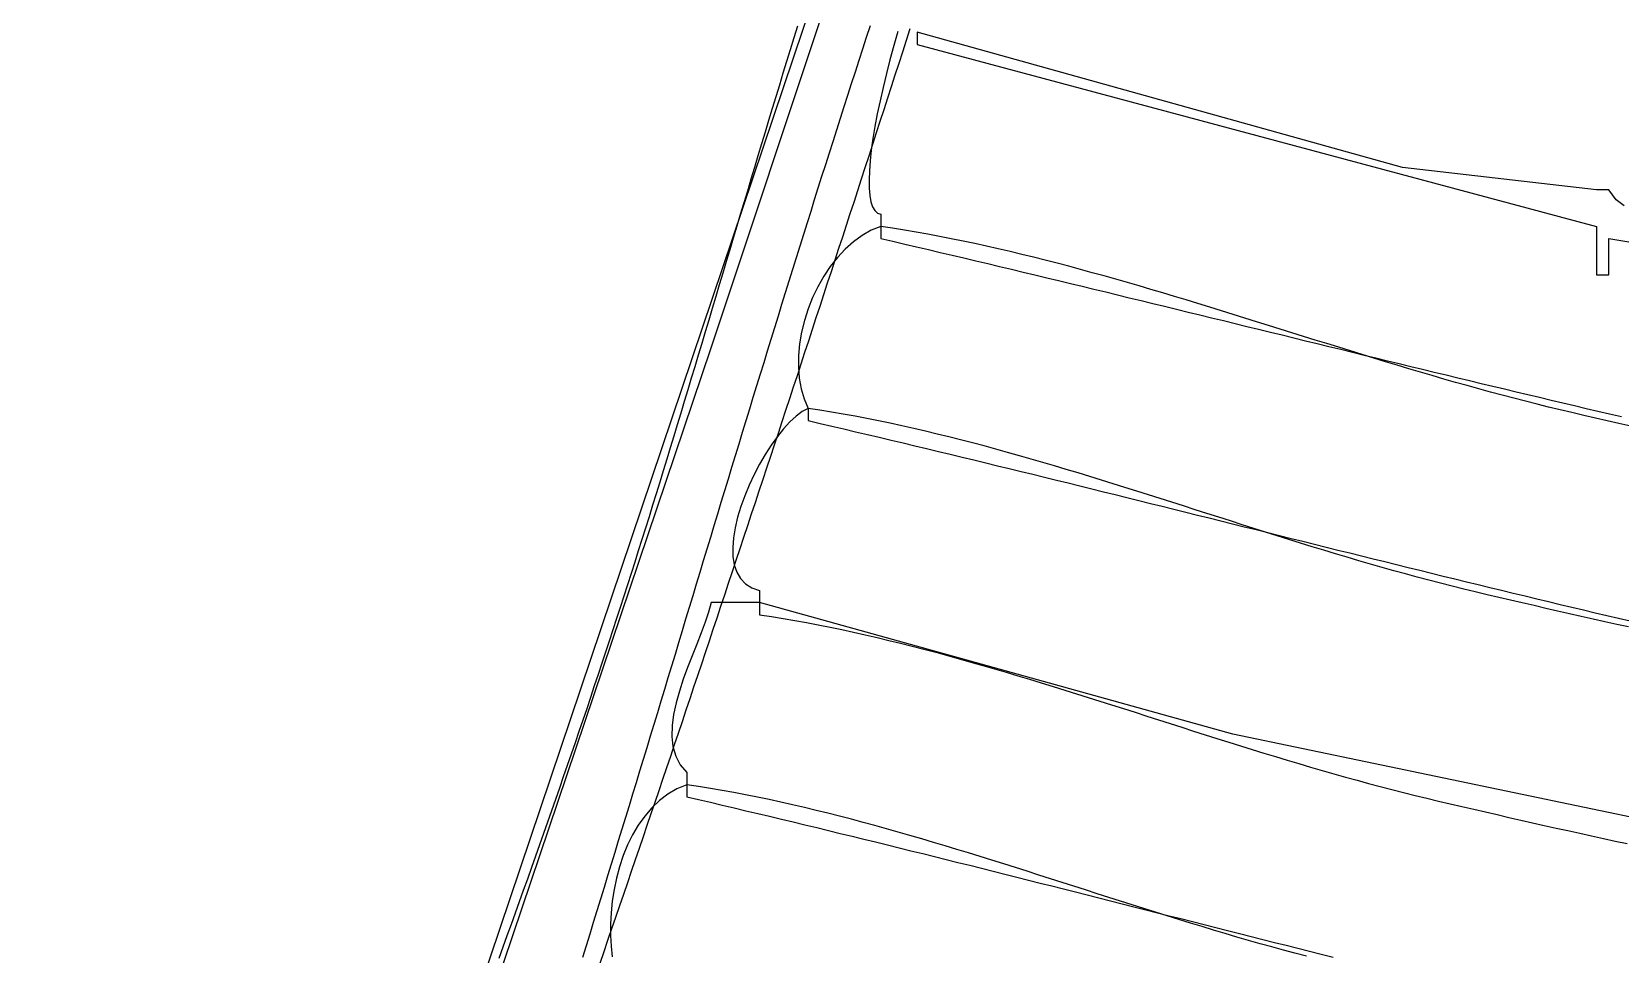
# Model space of a CAD drawing. Header units: metres. Extents: x 37 to 1169, y 29 to 746.
# Drawn here: x 369 to 499.9, y 271 to 347 of the extents above; entities that cross this region are included whole.
import ezdxf

# ---------------------------------------------------------------- set-up
doc = ezdxf.new("R2010")
doc.units = ezdxf.units.M

msp = doc.modelspace()

# ---------------------------------------------------------------- linework, layer by layer
for p, q in [((448, 393), (392, 227)), ((425, 321), (449, 393)), ((432.1246, 347.4968), (431.824, 346.5272)), ((438.1077, 347.5198), (437.7962, 346.5672)), ((440.4079, 347.0719), (440.0681, 345.9021)), ((441.1119, 346.346), (441.4202, 347.2987)), ((431.824, 346.5272), (431.5244, 345.5573)), ((437.7962, 346.5672), (437.4854, 345.6143)), ((440.0681, 345.9021), (439.7482, 344.7384)), ((440.8034, 345.3934), (441.1119, 346.346)), ((442, 347), (442, 346)), ((482, 335.8488), (442, 347)), ((442, 346), (498, 331)), ((431.2257, 344.5872), (430.9279, 343.617)), ((431.5244, 345.5573), (431.2257, 344.5872)), ((437.1755, 344.661), (436.8663, 343.7073)), ((437.4854, 345.6143), (437.1755, 344.661)), ((439.7482, 344.7384), (439.4499, 343.5871)), ((440.1861, 343.488), (440.4948, 344.4407)), ((440.4948, 344.4407), (440.8034, 345.3934)), ((430.9279, 343.617), (430.631, 342.6466)), ((436.8663, 343.7073), (436.5578, 342.7533)), ((439.4499, 343.5871), (439.1749, 342.4546)), ((439.8772, 342.5353), (440.1861, 343.488)), ((430.631, 342.6466), (430.3349, 341.6761)), ((436.2501, 341.7989), (435.943, 340.8442)), ((436.5578, 342.7533), (436.2501, 341.7989)), ((439.1749, 342.4546), (438.925, 341.3472)), ((439.5683, 341.5827), (439.8772, 342.5353)), ((430.0396, 340.7057), (429.745, 339.7353)), ((430.3349, 341.6761), (430.0396, 340.7057)), ((435.943, 340.8442), (435.6367, 339.8892)), ((438.925, 341.3472), (438.7017, 340.2711)), ((438.9501, 339.6773), (439.2592, 340.63)), ((439.2592, 340.63), (439.5683, 341.5827)), ((429.745, 339.7353), (429.4511, 338.7649)), ((435.6367, 339.8892), (435.331, 338.9339)), ((438.5068, 339.2326), (438.3421, 338.2381)), ((438.7017, 340.2711), (438.5068, 339.2326)), ((438.6408, 338.7247), (438.9501, 339.6773)), ((429.4511, 338.7649), (429.1579, 337.7946)), ((435.0261, 337.9782), (434.7217, 337.0223)), ((435.331, 338.9339), (435.0261, 337.9782)), ((438.3421, 338.2381), (438.2091, 337.2938)), ((438.3313, 337.7721), (438.6408, 338.7247)), ((428.8653, 336.8246), (428.5733, 335.8547)), ((429.1579, 337.7946), (428.8653, 336.8246)), ((434.7217, 337.0223), (434.418, 336.066)), ((437.7121, 335.8668), (438.0218, 336.8194)), ((438.0218, 336.8194), (438.3313, 337.7721)), ((438.2091, 337.2938), (438.1095, 336.406)), ((428.5733, 335.8547), (428.2819, 334.885)), ((434.418, 336.066), (434.1149, 335.1095)), ((437.4022, 334.9143), (437.7121, 335.8668)), ((438.0452, 335.5811), (438.0177, 334.8254)), ((438.1095, 336.406), (438.0452, 335.5811)), ((498, 334), (482, 335.8488)), ((427.9909, 333.9157), (427.7004, 332.9467)), ((428.2819, 334.885), (427.9909, 333.9157)), ((433.8125, 334.1527), (433.5106, 333.1956)), ((434.1149, 335.1095), (433.8125, 334.1527)), ((436.7821, 333.0092), (437.0922, 333.9617)), ((437.0922, 333.9617), (437.4022, 334.9143)), ((438.0177, 334.8254), (438.0288, 334.145)), ((438.0288, 334.145), (438.0801, 333.5464)), ((499, 334), (498, 334)), ((499.6155, 333.1829), (499, 334)), ((427.7004, 332.9467), (427.4103, 331.9782)), ((433.5106, 333.1956), (433.2092, 332.2383)), ((436.4719, 332.0567), (436.7821, 333.0092)), ((438.0801, 333.5464), (438.1734, 333.0359)), ((438.1734, 333.0359), (438.3103, 332.6196)), ((438.3103, 332.6196), (438.4926, 332.3041)), ((500.2657, 332.7049), (499.6155, 333.1829)), ((427.4103, 331.9782), (427.1206, 331.01)), ((433.2092, 332.2383), (432.9085, 331.2807)), ((436.1614, 331.1042), (436.4719, 332.0567)), ((438.4926, 332.3041), (438.7219, 332.0954)), ((438.7219, 332.0954), (439, 332)), ((439, 332), (439, 331)), ((426.8313, 330.0424), (426.5422, 329.0752)), ((427.1206, 331.01), (426.8313, 330.0424)), ((432.6082, 330.3228), (432.3085, 329.3648)), ((432.9085, 331.2807), (432.6082, 330.3228)), ((435.5401, 329.1993), (435.8509, 330.1517)), ((435.8509, 330.1517), (436.1614, 331.1042)), ((437.4504, 330.2598), (436.7293, 329.7406)), ((438.2084, 330.6827), (437.4504, 330.2598)), ((439, 331), (438.2084, 330.6827)), ((439, 331), (439, 330)), ((439.9665, 330.8526), (439, 331)), ((439, 330), (439.9799, 329.7729)), ((440.9332, 330.6963), (439.9665, 330.8526)), ((441.9002, 330.5312), (440.9332, 330.6963)), ((442.8674, 330.3576), (441.9002, 330.5312)), ((443.8347, 330.1757), (442.8674, 330.3576)), ((444.8023, 329.986), (443.8347, 330.1757)), ((445.77, 329.7885), (444.8023, 329.986)), ((498, 331), (498, 327)), ((499, 327), (499, 330)), ((499, 330), (523, 326)), ((426.5422, 329.0752), (426.2534, 328.1087)), ((432.3085, 329.3648), (432.0093, 328.4064)), ((435.2293, 328.2469), (435.5401, 329.1993)), ((436.0484, 329.1345), (435.4113, 328.4509)), ((436.7293, 329.7406), (436.0484, 329.1345)), ((439.9799, 329.7729), (440.9592, 329.5451)), ((440.9592, 329.5451), (441.9381, 329.3168)), ((441.9381, 329.3168), (442.9164, 329.0879)), ((442.9164, 329.0879), (443.8943, 328.8584)), ((443.8943, 328.8584), (444.8716, 328.6283)), ((446.7379, 329.5837), (445.77, 329.7885)), ((447.7059, 329.3717), (446.7379, 329.5837)), ((448.674, 329.1529), (447.7059, 329.3717)), ((449.6423, 328.9275), (448.674, 329.1529)), ((450.6106, 328.6957), (449.6423, 328.9275)), ((451.579, 328.4579), (450.6106, 328.6957)), ((426.2534, 328.1087), (425.9649, 327.1427)), ((431.7106, 327.4479), (431.4124, 326.4891)), ((432.0093, 328.4064), (431.7106, 327.4479)), ((434.8214, 327.6992), (434.282, 326.8888)), ((435.4113, 328.4509), (434.8214, 327.6992)), ((434.9182, 327.2946), (435.2293, 328.2469)), ((444.8716, 328.6283), (445.8485, 328.3978)), ((445.8485, 328.3978), (446.8248, 328.1667)), ((446.8248, 328.1667), (447.8007, 327.9352)), ((447.8007, 327.9352), (448.7761, 327.7031)), ((448.7761, 327.7031), (449.7511, 327.4707)), ((449.7511, 327.4707), (450.7256, 327.2378)), ((452.5475, 328.2144), (451.579, 328.4579)), ((453.516, 327.9653), (452.5475, 328.2144)), ((454.4846, 327.7109), (453.516, 327.9653)), ((455.4532, 327.4517), (454.4846, 327.7109)), ((456.4218, 327.1877), (455.4532, 327.4517)), ((425.6765, 326.1775), (425.3883, 325.2129)), ((425.9649, 327.1427), (425.6765, 326.1775)), ((431.4124, 326.4891), (431.1147, 325.5302)), ((434.282, 326.8888), (433.7966, 326.0291)), ((434.2956, 325.39), (434.607, 326.3423)), ((434.607, 326.3423), (434.9182, 327.2946)), ((450.7256, 327.2378), (451.6997, 327.0046)), ((451.6997, 327.0046), (452.6734, 326.771)), ((452.6734, 326.771), (453.6466, 326.537)), ((453.6466, 326.537), (454.6195, 326.3027)), ((454.6195, 326.3027), (455.5919, 326.0681)), ((455.5919, 326.0681), (456.5639, 325.8332)), ((457.3903, 326.9192), (456.4218, 327.1877)), ((458.3589, 326.6467), (457.3903, 326.9192)), ((459.3274, 326.3702), (458.3589, 326.6467)), ((460.2958, 326.0902), (459.3274, 326.3702)), ((461.2642, 325.8067), (460.2958, 326.0902)), ((498, 327), (499, 327)), ((425.3883, 325.2129), (425.1001, 324.2491)), ((431.1147, 325.5302), (430.8174, 324.571)), ((433.3686, 325.1293), (433.0015, 324.1991)), ((433.7966, 326.0291), (433.3686, 325.1293)), ((433.9841, 324.4378), (434.2956, 325.39)), ((456.5639, 325.8332), (457.5356, 325.5981)), ((457.5356, 325.5981), (458.5069, 325.3627)), ((458.5069, 325.3627), (459.4778, 325.1271)), ((459.4778, 325.1271), (460.4483, 324.8914)), ((460.4483, 324.8914), (461.4185, 324.6554)), ((462.2325, 325.5203), (461.2642, 325.8067)), ((463.2007, 325.231), (462.2325, 325.5203)), ((464.1688, 324.9391), (463.2007, 325.231)), ((465.1368, 324.6451), (464.1688, 324.9391)), ((425.1001, 324.2491), (424.8121, 323.2861)), ((430.5205, 323.6116), (430.224, 322.6521)), ((430.8174, 324.571), (430.5205, 323.6116)), ((433.0015, 324.1991), (432.6987, 323.2476)), ((433.3605, 322.5335), (433.6724, 323.4856)), ((433.6724, 323.4856), (433.9841, 324.4378)), ((461.4185, 324.6554), (462.3884, 324.4193)), ((462.3884, 324.4193), (463.3579, 324.1831)), ((463.3579, 324.1831), (464.3271, 323.9467)), ((464.3271, 323.9467), (465.2959, 323.7103)), ((466.1046, 324.349), (465.1368, 324.6451)), ((465.2959, 323.7103), (466.2645, 323.4738)), ((467.0723, 324.0512), (466.1046, 324.349)), ((466.2645, 323.4738), (467.2328, 323.2373)), ((468.0397, 323.752), (467.0723, 324.0512)), ((469.007, 323.4515), (468.0397, 323.752)), ((469.9741, 323.1502), (469.007, 323.4515)), ((424.524, 322.324), (424.2359, 321.3628)), ((424.8121, 323.2861), (424.524, 322.324)), ((430.224, 322.6521), (429.9279, 321.6924)), ((432.4635, 322.2844), (432.2994, 321.3187)), ((432.6987, 323.2476), (432.4635, 322.2844)), ((433.0484, 321.5814), (433.3605, 322.5335)), ((467.2328, 323.2373), (468.2008, 323.0008)), ((468.2008, 323.0008), (469.1685, 322.7643)), ((469.1685, 322.7643), (470.1359, 322.5278)), ((470.941, 322.8483), (469.9741, 323.1502)), ((470.1359, 322.5278), (471.1031, 322.2913)), ((471.9077, 322.5459), (470.941, 322.8483)), ((471.1031, 322.2913), (472.07, 322.055)), ((472.8741, 322.2435), (471.9077, 322.5459)), ((473.8402, 321.9413), (472.8741, 322.2435)), ((369, 155), (425, 321)), ((424.2359, 321.3628), (423.9478, 320.4025)), ((429.9279, 321.6924), (429.6323, 320.7324)), ((432.2994, 321.3187), (432.2099, 320.36)), ((432.7362, 320.6293), (433.0484, 321.5814)), ((472.07, 322.055), (473.0366, 321.8187)), ((473.0366, 321.8187), (474.003, 321.5825)), ((474.8061, 321.6395), (473.8402, 321.9413)), ((474.003, 321.5825), (474.9692, 321.3465)), ((475.7717, 321.3384), (474.8061, 321.6395)), ((474.9692, 321.3465), (475.9352, 321.1106)), ((476.737, 321.0383), (475.7717, 321.3384)), ((475.9352, 321.1106), (476.901, 320.875)), ((477.7019, 320.7395), (476.737, 321.0383)), ((476.901, 320.875), (477.8665, 320.6395)), ((423.9478, 320.4025), (423.6596, 319.4432)), ((429.3369, 319.7724), (429.042, 318.8122)), ((429.6323, 320.7324), (429.3369, 319.7724)), ((432.1111, 318.7254), (432.4237, 319.6774)), ((432.2099, 320.36), (432.1983, 319.4177)), ((432.4237, 319.6774), (432.7362, 320.6293)), ((478.6666, 320.4421), (477.7019, 320.7395)), ((477.8665, 320.6395), (478.8319, 320.4042)), ((479.6308, 320.1466), (478.6666, 320.4421)), ((478.8319, 320.4042), (479.7971, 320.1692)), ((480.5948, 319.8532), (479.6308, 320.1466)), ((479.7971, 320.1692), (480.7621, 319.9345)), ((481.5583, 319.5621), (480.5948, 319.8532)), ((480.7621, 319.9345), (481.7269, 319.7001)), ((482.5214, 319.2736), (481.5583, 319.5621)), ((481.7269, 319.7001), (482.6916, 319.466)), ((423.3712, 318.4849), (423.0827, 317.5278)), ((423.6596, 319.4432), (423.3712, 318.4849)), ((429.042, 318.8122), (428.7473, 317.8518)), ((431.7983, 317.7736), (432.1111, 318.7254)), ((432.1983, 319.4177), (432.2681, 318.5012)), ((432.2681, 318.5012), (432.4227, 317.6198)), ((483.4842, 318.988), (482.5214, 319.2736)), ((482.6916, 319.466), (483.6561, 319.2322)), ((484.4465, 318.7056), (483.4842, 318.988)), ((483.6561, 319.2322), (484.6205, 318.9988)), ((485.4084, 318.4265), (484.4465, 318.7056)), ((484.6205, 318.9988), (485.5847, 318.7657)), ((486.3698, 318.1512), (485.4084, 318.4265)), ((485.5847, 318.7657), (486.5488, 318.5331)), ((486.5488, 318.5331), (487.5128, 318.3009)), ((487.5128, 318.3009), (488.4767, 318.0691)), ((423.0827, 317.5278), (422.7939, 316.5717)), ((428.453, 316.8913), (428.159, 315.9306)), ((428.7473, 317.8518), (428.453, 316.8913)), ((431.4853, 316.8218), (431.7983, 317.7736)), ((432.4227, 317.6198), (432.6655, 316.7829)), ((487.3308, 317.8798), (486.3698, 318.1512)), ((488.2913, 317.6127), (487.3308, 317.8798)), ((489.2512, 317.3501), (488.2913, 317.6127)), ((488.4767, 318.0691), (489.4405, 317.8378)), ((490.2107, 317.0922), (489.2512, 317.3501)), ((489.4405, 317.8378), (490.4042, 317.607)), ((491.1697, 316.8394), (490.2107, 317.0922)), ((490.4042, 317.607), (491.3678, 317.3767)), ((491.3678, 317.3767), (492.3313, 317.147)), ((492.3313, 317.147), (493.2948, 316.9178)), ((493.2948, 316.9178), (494.2582, 316.6892)), ((422.5049, 315.6168), (422.2156, 314.6632)), ((422.7939, 316.5717), (422.5049, 315.6168)), ((428.159, 315.9306), (427.8653, 314.9699)), ((430.8587, 314.9184), (431.1721, 315.8701)), ((431.1721, 315.8701), (431.4853, 316.8218)), ((432.5165, 315.7359), (432.0147, 315.3617)), ((433, 316), (432.5165, 315.7359)), ((432.6655, 316.7829), (433, 316)), ((433, 316), (433, 315)), ((433.9664, 315.8523), (433, 316)), ((434.9331, 315.695), (433.9664, 315.8523)), ((435.8999, 315.5284), (434.9331, 315.695)), ((492.1281, 316.592), (491.1697, 316.8394)), ((493.086, 316.3501), (492.1281, 316.592)), ((494.0432, 316.114), (493.086, 316.3501)), ((495, 315.8842), (494.0432, 316.114)), ((494.2582, 316.6892), (495.2216, 316.4612)), ((495.9659, 315.6559), (495, 315.8842)), ((495.2216, 316.4612), (496.185, 316.2338)), ((496.9327, 315.429), (495.9659, 315.6559)), ((496.185, 316.2338), (497.1483, 316.0071)), ((497.1483, 316.0071), (498.1116, 315.781)), ((498.1116, 315.781), (499.0748, 315.5557)), ((422.2156, 314.6632), (421.9259, 313.7108)), ((427.8653, 314.9699), (427.5719, 314.009)), ((430.9826, 314.3254), (430.4656, 313.6848)), ((430.545, 313.9668), (430.8587, 314.9184)), ((431.5012, 314.888), (430.9826, 314.3254)), ((432.0147, 315.3617), (431.5012, 314.888)), ((433, 315), (433.9793, 314.7729)), ((433.9793, 314.7729), (434.9581, 314.5451)), ((434.9581, 314.5451), (435.9364, 314.3165)), ((436.8668, 315.3527), (435.8999, 315.5284)), ((435.9364, 314.3165), (436.9142, 314.0872)), ((437.8339, 315.1683), (436.8668, 315.3527)), ((438.801, 314.9754), (437.8339, 315.1683)), ((439.7683, 314.7744), (438.801, 314.9754)), ((440.7357, 314.5654), (439.7683, 314.7744)), ((441.7031, 314.349), (440.7357, 314.5654)), ((442.6707, 314.1253), (441.7031, 314.349)), ((497.9004, 315.2034), (496.9327, 315.429)), ((498.8689, 314.9791), (497.9004, 315.2034)), ((499.8382, 314.7562), (498.8689, 314.9791)), ((499.0748, 315.5557), (500.0381, 315.331)), ((500.8083, 314.5346), (499.8382, 314.7562)), ((421.9259, 313.7108), (421.6359, 312.7597)), ((427.2787, 313.048), (426.9858, 312.0869)), ((427.5719, 314.009), (427.2787, 313.048)), ((429.9567, 312.9767), (429.4628, 312.212)), ((429.9172, 312.0638), (430.2312, 313.0152)), ((430.4656, 313.6848), (429.9567, 312.9767)), ((430.2312, 313.0152), (430.545, 313.9668)), ((436.9142, 314.0872), (437.8915, 313.8571)), ((437.8915, 313.8571), (438.8683, 313.6264)), ((438.8683, 313.6264), (439.8446, 313.395)), ((439.8446, 313.395), (440.8205, 313.1629)), ((440.8205, 313.1629), (441.7959, 312.9302)), ((443.6382, 313.8946), (442.6707, 314.1253)), ((444.6059, 313.6572), (443.6382, 313.8946)), ((445.5735, 313.4134), (444.6059, 313.6572)), ((446.5412, 313.1636), (445.5735, 313.4134)), ((447.5089, 312.908), (446.5412, 313.1636)), ((421.3454, 311.81), (421.0545, 310.8617)), ((421.6359, 312.7597), (421.3454, 311.81)), ((426.9858, 312.0869), (426.6931, 311.1257)), ((429.4628, 312.212), (428.9903, 311.4012)), ((429.603, 311.1124), (429.9172, 312.0638)), ((441.7959, 312.9302), (442.7709, 312.6969)), ((442.7709, 312.6969), (443.7454, 312.463)), ((443.7454, 312.463), (444.7195, 312.2286)), ((444.7195, 312.2286), (445.6932, 311.9936)), ((445.6932, 311.9936), (446.6664, 311.7581)), ((446.6664, 311.7581), (447.6393, 311.5222)), ((448.4765, 312.6469), (447.5089, 312.908)), ((449.4442, 312.3806), (448.4765, 312.6469)), ((450.4118, 312.1095), (449.4442, 312.3806)), ((451.3794, 311.8337), (450.4118, 312.1095)), ((452.3469, 311.5536), (451.3794, 311.8337)), ((421.0545, 310.8617), (420.7631, 309.9148)), ((426.6931, 311.1257), (426.4006, 310.1645)), ((428.546, 310.5552), (428.1365, 309.6846)), ((428.9903, 311.4012), (428.546, 310.5552)), ((429.2885, 310.1611), (429.603, 311.1124)), ((447.6393, 311.5222), (448.6117, 311.2857)), ((448.6117, 311.2857), (449.5838, 311.0489)), ((449.5838, 311.0489), (450.5555, 310.8116)), ((450.5555, 310.8116), (451.5268, 310.574)), ((451.5268, 310.574), (452.4977, 310.3359)), ((453.3144, 311.2696), (452.3469, 311.5536)), ((454.2818, 310.9818), (453.3144, 311.2696)), ((455.2491, 310.6907), (454.2818, 310.9818)), ((456.2163, 310.3964), (455.2491, 310.6907)), ((457.1834, 310.0993), (456.2163, 310.3964)), ((420.7631, 309.9148), (420.4711, 308.9695)), ((426.1083, 309.2031), (425.8162, 308.2417)), ((426.4006, 310.1645), (426.1083, 309.2031)), ((428.1365, 309.6846), (427.7684, 308.8001)), ((428.659, 308.2587), (428.9738, 309.2099)), ((428.9738, 309.2099), (429.2885, 310.1611)), ((452.4977, 310.3359), (453.4683, 310.0976)), ((453.4683, 310.0976), (454.4385, 309.8589)), ((454.4385, 309.8589), (455.4084, 309.6199)), ((455.4084, 309.6199), (456.378, 309.3807)), ((456.378, 309.3807), (457.3472, 309.1412)), ((458.1504, 309.7997), (457.1834, 310.0993)), ((457.3472, 309.1412), (458.3161, 308.9015)), ((459.1172, 309.4978), (458.1504, 309.7997)), ((460.0839, 309.1941), (459.1172, 309.4978)), ((461.0505, 308.8887), (460.0839, 309.1941)), ((420.1786, 308.0256), (419.8854, 307.0834)), ((420.4711, 308.9695), (420.1786, 308.0256)), ((425.8162, 308.2417), (425.5243, 307.2802)), ((427.4483, 307.9125), (427.183, 307.0323)), ((427.7684, 308.8001), (427.4483, 307.9125)), ((428.3438, 307.3076), (428.659, 308.2587)), ((458.3161, 308.9015), (459.2847, 308.6615)), ((459.2847, 308.6615), (460.2531, 308.4214)), ((460.2531, 308.4214), (461.2211, 308.1812)), ((462.0168, 308.582), (461.0505, 308.8887)), ((461.2211, 308.1812), (462.1889, 307.9408)), ((462.983, 308.2743), (462.0168, 308.582)), ((462.1889, 307.9408), (463.1563, 307.7003)), ((463.949, 307.9658), (462.983, 308.2743)), ((464.9148, 307.6569), (463.949, 307.9658)), ((419.8854, 307.0834), (419.5916, 306.1428)), ((425.5243, 307.2802), (425.2325, 306.3187)), ((427.183, 307.0323), (426.979, 306.1704)), ((428.0285, 306.3567), (428.3438, 307.3076)), ((463.1563, 307.7003), (464.1236, 307.4598)), ((464.1236, 307.4598), (465.0905, 307.2191)), ((465.8803, 307.3479), (464.9148, 307.6569)), ((465.0905, 307.2191), (466.0572, 306.9785)), ((466.8456, 307.039), (465.8803, 307.3479)), ((466.0572, 306.9785), (467.0237, 306.7378)), ((467.8107, 306.7306), (466.8456, 307.039)), ((467.0237, 306.7378), (467.99, 306.4972)), ((468.7755, 306.4229), (467.8107, 306.7306)), ((467.99, 306.4972), (468.956, 306.2566)), ((469.7401, 306.1163), (468.7755, 306.4229)), ((419.2971, 305.2039), (419.0019, 304.2667)), ((419.5916, 306.1428), (419.2971, 305.2039)), ((424.9408, 305.3571), (424.6493, 304.3955)), ((425.2325, 306.3187), (424.9408, 305.3571)), ((426.843, 305.3375), (426.7817, 304.5442)), ((426.979, 306.1704), (426.843, 305.3375)), ((427.3971, 304.455), (427.7129, 305.4058)), ((427.7129, 305.4058), (428.0285, 306.3567)), ((468.956, 306.2566), (469.9218, 306.016)), ((470.7044, 305.811), (469.7401, 306.1163)), ((469.9218, 306.016), (470.8875, 305.7755)), ((471.6684, 305.5073), (470.7044, 305.811)), ((470.8875, 305.7755), (471.8529, 305.5352)), ((472.632, 305.2056), (471.6684, 305.5073)), ((471.8529, 305.5352), (472.8181, 305.2949)), ((473.5954, 304.9061), (472.632, 305.2056)), ((472.8181, 305.2949), (473.7832, 305.0549)), ((419.0019, 304.2667), (418.7059, 303.3313)), ((424.6493, 304.3955), (424.3578, 303.4338)), ((426.7817, 304.5442), (426.8016, 303.8012)), ((426.8016, 303.8012), (426.9094, 303.1193)), ((427.0811, 303.5043), (427.3971, 304.455)), ((474.5584, 304.6092), (473.5954, 304.9061)), ((473.7832, 305.0549), (474.7481, 304.815)), ((475.5211, 304.3151), (474.5584, 304.6092)), ((474.7481, 304.815), (475.7128, 304.5753)), ((476.4835, 304.0241), (475.5211, 304.3151)), ((475.7128, 304.5753), (476.6774, 304.3358)), ((477.4455, 303.7365), (476.4835, 304.0241)), ((476.6774, 304.3358), (477.6418, 304.0966)), ((477.6418, 304.0966), (478.6061, 303.8577)), ((478.6061, 303.8577), (479.5703, 303.619)), ((418.7059, 303.3313), (418.409, 302.3977)), ((424.3578, 303.4338), (424.0665, 302.4721)), ((426.4483, 301.6031), (426.7648, 302.5536)), ((426.7648, 302.5536), (427.0811, 303.5043)), ((426.9094, 303.1193), (427.1118, 302.5091)), ((427.1118, 302.5091), (427.4155, 301.9813)), ((478.4071, 303.4527), (477.4455, 303.7365)), ((479.3683, 303.1729), (478.4071, 303.4527)), ((480.3291, 302.8973), (479.3683, 303.1729)), ((479.5703, 303.619), (480.5343, 303.3807)), ((481.2896, 302.6264), (480.3291, 302.8973)), ((480.5343, 303.3807), (481.4983, 303.1427)), ((482.2495, 302.3604), (481.2896, 302.6264)), ((481.4983, 303.1427), (482.4621, 302.9051)), ((482.4621, 302.9051), (483.4259, 302.6679)), ((483.4259, 302.6679), (484.3895, 302.4311)), ((418.1113, 301.466), (417.8127, 300.5362)), ((418.409, 302.3977), (418.1113, 301.466)), ((423.7752, 301.5104), (423.484, 300.5487)), ((424.0665, 302.4721), (423.7752, 301.5104)), ((426.1315, 300.6527), (426.4483, 301.6031)), ((427.4155, 301.9813), (427.8269, 301.5468)), ((427.8269, 301.5468), (428.3529, 301.2161)), ((428.3529, 301.2161), (429, 301)), ((483.2091, 302.0997), (482.2495, 302.3604)), ((484.1682, 301.8444), (483.2091, 302.0997)), ((485.1269, 301.5949), (484.1682, 301.8444)), ((484.3895, 302.4311), (485.3531, 302.1947)), ((486.085, 301.3515), (485.1269, 301.5949)), ((485.3531, 302.1947), (486.3167, 301.9588)), ((487.0427, 301.1145), (486.085, 301.3515)), ((486.3167, 301.9588), (487.2801, 301.7234)), ((487.2801, 301.7234), (488.2435, 301.4885)), ((488.2435, 301.4885), (489.2069, 301.2541)), ((489.2069, 301.2541), (490.1702, 301.0203)), ((417.8127, 300.5362), (417.5132, 299.6083)), ((423.484, 300.5487), (423.1928, 299.587)), ((425, 300), (424.7847, 299.2198)), ((429, 300), (425, 300)), ((425.8145, 299.7024), (426.1315, 300.6527)), ((429, 301), (429, 300)), ((429, 300), (429, 299)), ((468, 289.1512), (429, 300)), ((488, 300.8842), (487.0427, 301.1145)), ((488.9668, 300.6555), (488, 300.8842)), ((489.9345, 300.4279), (488.9668, 300.6555)), ((490.9029, 300.2012), (489.9345, 300.4279)), ((490.1702, 301.0203), (491.1336, 300.7871)), ((491.8721, 299.9756), (490.9029, 300.2012)), ((491.1336, 300.7871), (492.0969, 300.5545)), ((492.8421, 299.751), (491.8721, 299.9756)), ((492.0969, 300.5545), (493.0602, 300.3225)), ((493.0602, 300.3225), (494.0234, 300.0912)), ((494.0234, 300.0912), (494.9867, 299.8605)), ((417.2126, 298.6824), (416.9111, 297.7586)), ((417.5132, 299.6083), (417.2126, 298.6824)), ((422.9016, 298.6253), (422.6105, 297.6636)), ((423.1928, 299.587), (422.9016, 298.6253)), ((424.7847, 299.2198), (424.5047, 298.3834)), ((425.1798, 297.802), (425.4973, 298.7522)), ((425.4973, 298.7522), (425.8145, 299.7024)), ((429, 299), (429.9677, 298.8521)), ((429.9677, 298.8521), (430.9355, 298.6947)), ((430.9355, 298.6947), (431.9033, 298.5279)), ((493.8128, 299.5275), (492.8421, 299.751)), ((494.7842, 299.305), (493.8128, 299.5275)), ((495.7564, 299.0836), (494.7842, 299.305)), ((494.9867, 299.8605), (495.9501, 299.6305)), ((496.7293, 298.8633), (495.7564, 299.0836)), ((495.9501, 299.6305), (496.9134, 299.4013)), ((497.703, 298.6441), (496.7293, 298.8633)), ((496.9134, 299.4013), (497.8768, 299.1728)), ((498.6773, 298.4261), (497.703, 298.6441)), ((497.8768, 299.1728), (498.8402, 298.9451)), ((498.8402, 298.9451), (499.8037, 298.7182)), ((499.8037, 298.7182), (500.7672, 298.492)), ((416.9111, 297.7586), (416.6085, 296.8369)), ((422.6105, 297.6636), (422.3193, 296.702)), ((424.1764, 297.4998), (423.8164, 296.5787)), ((424.5047, 298.3834), (424.1764, 297.4998)), ((424.862, 296.852), (425.1798, 297.802)), ((431.9033, 298.5279), (432.8712, 298.3521)), ((432.8712, 298.3521), (433.8391, 298.1675)), ((433.8391, 298.1675), (434.807, 297.9745)), ((434.807, 297.9745), (435.775, 297.7734)), ((435.775, 297.7734), (436.7429, 297.5644)), ((436.7429, 297.5644), (437.7108, 297.3479)), ((437.7108, 297.3479), (438.6788, 297.1241)), ((499.6523, 298.2092), (498.6773, 298.4261)), ((500.628, 297.9935), (499.6523, 298.2092)), ((416.6085, 296.8369), (416.3048, 295.9173)), ((422.3193, 296.702), (422.0282, 295.7403)), ((423.8164, 296.5787), (423.4409, 295.6293)), ((424.544, 295.9021), (424.862, 296.852)), ((438.6788, 297.1241), (439.6466, 296.8934)), ((439.6466, 296.8934), (440.6145, 296.656)), ((440.6145, 296.656), (441.5823, 296.4123)), ((441.5823, 296.4123), (442.5501, 296.1624)), ((442.5501, 296.1624), (443.5178, 295.9068)), ((416, 295), (415.6879, 294.066)), ((416.3048, 295.9173), (416, 295)), ((421.7369, 294.7787), (421.4457, 293.8172)), ((422.0282, 295.7403), (421.7369, 294.7787)), ((423.0666, 294.6609), (422.7097, 293.6831)), ((423.4409, 295.6293), (423.0666, 294.6609)), ((423.9071, 294.0027), (424.2257, 294.9524)), ((424.2257, 294.9524), (424.544, 295.9021)), ((443.5178, 295.9068), (444.4855, 295.6458)), ((444.4855, 295.6458), (445.4531, 295.3795)), ((445.4531, 295.3795), (446.4206, 295.1084)), ((446.4206, 295.1084), (447.388, 294.8327)), ((447.388, 294.8327), (448.3553, 294.5527)), ((415.6879, 294.066), (415.3745, 293.1319)), ((421.4457, 293.8172), (421.1543, 292.8557)), ((422.7097, 293.6831), (422.3869, 292.7051)), ((423.5883, 293.0531), (423.9071, 294.0027)), ((448.3553, 294.5527), (449.3225, 294.2686)), ((449.3225, 294.2686), (450.2896, 293.9809)), ((450.2896, 293.9809), (451.2566, 293.6898)), ((451.2566, 293.6898), (452.2234, 293.3956)), ((452.2234, 293.3956), (453.1901, 293.0986)), ((415.0596, 292.1976), (414.7434, 291.2632)), ((415.3745, 293.1319), (415.0596, 292.1976)), ((421.1543, 292.8557), (420.8629, 291.8943)), ((422.3869, 292.7051), (422.1144, 291.7362)), ((422.9498, 291.1544), (423.2692, 292.1037)), ((423.2692, 292.1037), (423.5883, 293.0531)), ((453.1901, 293.0986), (454.1567, 292.7991)), ((454.1567, 292.7991), (455.1231, 292.4973)), ((455.1231, 292.4973), (456.0893, 292.1937)), ((456.0893, 292.1937), (457.0554, 291.8884)), ((414.7434, 291.2632), (414.4258, 290.3286)), ((420.5714, 290.9329), (420.2798, 289.9716)), ((420.8629, 291.8943), (420.5714, 290.9329)), ((421.9088, 290.786), (421.7865, 289.8638)), ((422.1144, 291.7362), (421.9088, 290.786)), ((422.6302, 290.2052), (422.9498, 291.1544)), ((457.0554, 291.8884), (458.0212, 291.5818)), ((458.0212, 291.5818), (458.9869, 291.2741)), ((458.9869, 291.2741), (459.9524, 290.9658)), ((459.9524, 290.9658), (460.9177, 290.6569)), ((414.1068, 289.3938), (413.7866, 288.459)), ((414.4258, 290.3286), (414.1068, 289.3938)), ((420.2798, 289.9716), (419.988, 289.0104)), ((421.7865, 289.8638), (421.7639, 288.9789)), ((422.3102, 289.2561), (422.6302, 290.2052)), ((460.9177, 290.6569), (461.8827, 290.348)), ((461.8827, 290.348), (462.8476, 290.0392)), ((462.8476, 290.0392), (463.8122, 289.7308)), ((463.8122, 289.7308), (464.7765, 289.4232)), ((464.7765, 289.4232), (465.7406, 289.1166)), ((413.7866, 288.459), (413.4651, 287.5239)), ((419.988, 289.0104), (419.6961, 288.0493)), ((421.6695, 287.3584), (421.99, 288.3072)), ((421.7639, 288.9789), (421.8575, 288.1406)), ((421.8575, 288.1406), (422.0838, 287.3585)), ((421.99, 288.3072), (422.3102, 289.2561)), ((465.7406, 289.1166), (466.7045, 288.8114)), ((466.7045, 288.8114), (467.6681, 288.5078)), ((467.6681, 288.5078), (468.6314, 288.2062)), ((534, 275.4244), (468, 289.1512)), ((468.6314, 288.2062), (469.5944, 287.9067)), ((413.4651, 287.5239), (413.1424, 286.5887)), ((419.404, 287.0883), (419.1117, 286.1274)), ((419.6961, 288.0493), (419.404, 287.0883)), ((421.3487, 286.4097), (421.6695, 287.3584)), ((422.0838, 287.3585), (422.4591, 286.6418)), ((469.5944, 287.9067), (470.5571, 287.6098)), ((470.5571, 287.6098), (471.5195, 287.3157)), ((471.5195, 287.3157), (472.4817, 287.0248)), ((472.4817, 287.0248), (473.4435, 286.7372)), ((412.8185, 285.6533), (412.4933, 284.7178)), ((413.1424, 286.5887), (412.8185, 285.6533)), ((419.1117, 286.1274), (418.8193, 285.1666)), ((421.0277, 285.4612), (421.3487, 286.4097)), ((422.4591, 286.6418), (423, 286)), ((423, 286), (423, 285)), ((473.4435, 286.7372), (474.4049, 286.4534)), ((474.4049, 286.4534), (475.3661, 286.1735)), ((475.3661, 286.1735), (476.3269, 285.898)), ((476.3269, 285.898), (477.2873, 285.6271)), ((477.2873, 285.6271), (478.2474, 285.361)), ((412.4933, 284.7178), (412.167, 283.7821)), ((418.5266, 284.2059), (418.2338, 283.2454)), ((418.8193, 285.1666), (418.5266, 284.2059)), ((420.3846, 283.5645), (420.7063, 284.5127)), ((420.7063, 284.5127), (421.0277, 285.4612)), ((421.4348, 284.2176), (420.7405, 283.6913)), ((422.1877, 284.6565), (421.4348, 284.2176)), ((423, 285), (422.1877, 284.6565)), ((423, 285), (423, 284)), ((423.9698, 284.8517), (423, 285)), ((424.9396, 284.6938), (423.9698, 284.8517)), ((425.9091, 284.5265), (424.9396, 284.6938)), ((426.8785, 284.35), (425.9091, 284.5265)), ((427.8478, 284.1648), (426.8785, 284.35)), ((428.8169, 283.971), (427.8478, 284.1648)), ((478.2474, 285.361), (479.2072, 285.1002)), ((479.2072, 285.1002), (480.1665, 284.8448)), ((480.1665, 284.8448), (481.1255, 284.5952)), ((481.1255, 284.5952), (482.084, 284.3517)), ((482.084, 284.3517), (483.0422, 284.1146)), ((411.8396, 282.8463), (411.5111, 281.9103)), ((412.167, 283.7821), (411.8396, 282.8463)), ((418.2338, 283.2454), (417.9406, 282.285)), ((420.104, 283.0859), (419.5246, 282.4092)), ((420.0626, 282.6163), (420.3846, 283.5645)), ((420.7405, 283.6913), (420.104, 283.0859)), ((423, 284), (423.9754, 283.7737)), ((423.9754, 283.7737), (424.9505, 283.5466)), ((424.9505, 283.5466), (425.9252, 283.3185)), ((425.9252, 283.3185), (426.8996, 283.0895)), ((426.8996, 283.0895), (427.8736, 282.8596)), ((427.8736, 282.8596), (428.8472, 282.6288)), ((429.7857, 283.769), (428.8169, 283.971)), ((430.7544, 283.5592), (429.7857, 283.769)), ((431.723, 283.3417), (430.7544, 283.5592)), ((432.6913, 283.117), (431.723, 283.3417)), ((433.6594, 282.8852), (432.6913, 283.117)), ((434.6274, 282.6468), (433.6594, 282.8852)), ((483.0422, 284.1146), (484, 283.8842)), ((484, 283.8842), (484.9647, 283.656)), ((484.9647, 283.656), (485.9303, 283.4289)), ((485.9303, 283.4289), (486.8968, 283.2027)), ((486.8968, 283.2027), (487.8643, 282.9775)), ((487.8643, 282.9775), (488.8325, 282.7534)), ((411.5111, 281.9103), (411.1815, 280.9742)), ((417.9406, 282.285), (417.6473, 281.3247)), ((419.0017, 281.6695), (418.5344, 280.8749)), ((419.5246, 282.4092), (419.0017, 281.6695)), ((419.4178, 280.7205), (419.7404, 281.6684)), ((419.7404, 281.6684), (420.0626, 282.6163)), ((428.8472, 282.6288), (429.8205, 282.3972)), ((429.8205, 282.3972), (430.7935, 282.1648)), ((430.7935, 282.1648), (431.7661, 281.9316)), ((431.7661, 281.9316), (432.7384, 281.6976)), ((432.7384, 281.6976), (433.7104, 281.463)), ((435.5951, 282.402), (434.6274, 282.6468)), ((436.5626, 282.1511), (435.5951, 282.402)), ((437.5299, 281.8945), (436.5626, 282.1511)), ((438.497, 281.6324), (437.5299, 281.8945)), ((439.4639, 281.3651), (438.497, 281.6324)), ((488.8325, 282.7534), (489.8017, 282.5303)), ((489.8017, 282.5303), (490.7716, 282.3082)), ((490.7716, 282.3082), (491.7424, 282.0872)), ((491.7424, 282.0872), (492.7141, 281.8673)), ((492.7141, 281.8673), (493.6865, 281.6485)), ((493.6865, 281.6485), (494.6597, 281.4308)), ((411.1815, 280.9742), (410.8509, 280.0378)), ((417.3536, 280.3646), (417.0597, 279.4047)), ((417.6473, 281.3247), (417.3536, 280.3646)), ((418.5344, 280.8749), (418.122, 280.0334)), ((419.0949, 279.7728), (419.4178, 280.7205)), ((433.7104, 281.463), (434.6821, 281.2276)), ((434.6821, 281.2276), (435.6535, 280.9915)), ((435.6535, 280.9915), (436.6245, 280.7548)), ((436.6245, 280.7548), (437.5953, 280.5174)), ((437.5953, 280.5174), (438.5658, 280.2794)), ((438.5658, 280.2794), (439.5361, 280.0408)), ((440.4305, 281.0929), (439.4639, 281.3651)), ((441.397, 280.8162), (440.4305, 281.0929)), ((442.3632, 280.5352), (441.397, 280.8162)), ((443.3291, 280.2503), (442.3632, 280.5352)), ((444.2948, 279.9617), (443.3291, 280.2503)), ((494.6597, 281.4308), (495.6338, 281.2142)), ((495.6338, 281.2142), (496.6086, 280.9988)), ((496.6086, 280.9988), (497.5841, 280.7846)), ((497.5841, 280.7846), (498.5604, 280.5715)), ((498.5604, 280.5715), (499.5375, 280.3596)), ((499.5375, 280.3596), (500.5153, 280.149)), ((410.5193, 279.1014), (410.1866, 278.1648)), ((410.8509, 280.0378), (410.5193, 279.1014)), ((417.0597, 279.4047), (416.7654, 278.4449)), ((417.7637, 279.1532), (417.459, 278.2423)), ((418.122, 280.0334), (417.7637, 279.1532)), ((418.7717, 278.8253), (419.0949, 279.7728)), ((439.5361, 280.0408), (440.506, 279.8017)), ((440.506, 279.8017), (441.4758, 279.5621)), ((441.4758, 279.5621), (442.4452, 279.3219)), ((442.4452, 279.3219), (443.4144, 279.0813)), ((443.4144, 279.0813), (444.3834, 278.8402)), ((445.2603, 279.6698), (444.2948, 279.9617)), ((446.2255, 279.3748), (445.2603, 279.6698)), ((447.1905, 279.0771), (446.2255, 279.3748)), ((448.1552, 278.7769), (447.1905, 279.0771)), ((410.1866, 278.1648), (409.853, 277.228)), ((416.7654, 278.4449), (416.4709, 277.4853)), ((417.459, 278.2423), (417.2069, 277.3088)), ((418.1243, 276.9306), (418.4482, 277.8779)), ((418.4482, 277.8779), (418.7717, 278.8253)), ((444.3834, 278.8402), (445.3521, 278.5987)), ((445.3521, 278.5987), (446.3206, 278.3568)), ((446.3206, 278.3568), (447.2889, 278.1145)), ((447.2889, 278.1145), (448.2569, 277.8718)), ((449.1196, 278.4746), (448.1552, 278.7769)), ((448.2569, 277.8718), (449.2248, 277.6288)), ((450.0838, 278.1705), (449.1196, 278.4746)), ((449.2248, 277.6288), (450.1925, 277.3855)), ((451.0477, 277.8648), (450.0838, 278.1705)), ((452.0113, 277.5579), (451.0477, 277.8648)), ((409.853, 277.228), (409.5185, 276.291)), ((416.176, 276.5259), (415.8807, 275.5667)), ((416.4709, 277.4853), (416.176, 276.5259)), ((417.0068, 276.3608), (416.858, 275.4065)), ((417.2069, 277.3088), (417.0068, 276.3608)), ((417.8002, 275.9836), (418.1243, 276.9306)), ((450.1925, 277.3855), (451.1599, 277.142)), ((451.1599, 277.142), (452.1272, 276.8981)), ((452.9747, 277.2501), (452.0113, 277.5579)), ((452.1272, 276.8981), (453.0943, 276.6541)), ((453.9377, 276.9417), (452.9747, 277.2501)), ((453.0943, 276.6541), (454.0612, 276.4098)), ((454.9005, 276.6329), (453.9377, 276.9417)), ((454.0612, 276.4098), (455.028, 276.1654)), ((455.863, 276.3242), (454.9005, 276.6329)), ((456.8252, 276.0157), (455.863, 276.3242)), ((409.1831, 275.3539), (408.8468, 274.4167)), ((409.5185, 276.291), (409.1831, 275.3539)), ((415.8807, 275.5667), (415.5851, 274.6076)), ((416.858, 275.4065), (416.7597, 274.4539)), ((417.1509, 274.0899), (417.4757, 275.0366)), ((417.4757, 275.0366), (417.8002, 275.9836)), ((455.028, 276.1654), (455.9946, 275.9208)), ((455.9946, 275.9208), (456.961, 275.6761)), ((457.787, 275.7078), (456.8252, 276.0157)), ((456.961, 275.6761), (457.9273, 275.4313)), ((458.7486, 275.4009), (457.787, 275.7078)), ((457.9273, 275.4313), (458.8935, 275.1865)), ((459.7099, 275.0951), (458.7486, 275.4009)), ((458.8935, 275.1865), (459.8595, 274.9415)), ((460.6708, 274.7908), (459.7099, 275.0951)), ((408.8468, 274.4167), (408.5096, 273.4793)), ((415.5851, 274.6076), (415.2891, 273.6488)), ((416.7597, 274.4539), (416.7111, 273.5111)), ((416.8257, 273.1433), (417.1509, 274.0899)), ((459.8595, 274.9415), (460.8254, 274.6966)), ((461.6315, 274.4883), (460.6708, 274.7908)), ((460.8254, 274.6966), (461.7912, 274.4516)), ((462.5918, 274.188), (461.6315, 274.4883)), ((461.7912, 274.4516), (462.7569, 274.2067)), ((463.5518, 273.89), (462.5918, 274.188)), ((462.7569, 274.2067), (463.7225, 273.9618)), ((464.5114, 273.5948), (463.5518, 273.89)), ((463.7225, 273.9618), (464.688, 273.717)), ((464.688, 273.717), (465.6534, 273.4723)), ((408.1716, 272.5417), (407.8329, 271.604)), ((408.5096, 273.4793), (408.1716, 272.5417)), ((414.9928, 272.6902), (414.696, 271.7319)), ((415.2891, 273.6488), (414.9928, 272.6902)), ((416.5002, 272.1968), (416.8257, 273.1433)), ((416.7111, 273.5111), (416.7116, 272.5862)), ((416.7116, 272.5862), (416.7604, 271.6873)), ((465.4707, 273.3026), (464.5114, 273.5948)), ((466.4297, 273.0137), (465.4707, 273.3026)), ((465.6534, 273.4723), (466.6187, 273.2278)), ((467.3884, 272.7284), (466.4297, 273.0137)), ((466.6187, 273.2278), (467.5839, 272.9834)), ((468.3467, 272.4471), (467.3884, 272.7284)), ((467.5839, 272.9834), (468.549, 272.7391)), ((469.3046, 272.17), (468.3467, 272.4471)), ((468.549, 272.7391), (469.5141, 272.4951)), ((469.5141, 272.4951), (470.4792, 272.2513)), ((407.8329, 271.604), (407.4933, 270.6661)), ((414.696, 271.7319), (414.3987, 270.7737)), ((415.8483, 270.3045), (416.1744, 271.2506)), ((416.1744, 271.2506), (416.5002, 272.1968)), ((416.7604, 271.6873), (416.8567, 270.8225)), ((470.2622, 271.8974), (469.3046, 272.17)), ((471.2194, 271.6296), (470.2622, 271.8974)), ((470.4792, 272.2513), (471.4441, 272.0077)), ((472.1763, 271.367), (471.2194, 271.6296)), ((471.4441, 272.0077), (472.4091, 271.7645)), ((473.1327, 271.1099), (472.1763, 271.367)), ((472.4091, 271.7645), (473.374, 271.5215)), ((474.0889, 270.8585), (473.1327, 271.1099)), ((473.374, 271.5215), (474.3389, 271.2789)), ((474.3389, 271.2789), (475.3037, 271.0366)), ((475.3037, 271.0366), (476.2686, 270.7947))]:
    msp.add_line(p, q)

doc.saveas('drawing.dxf')
